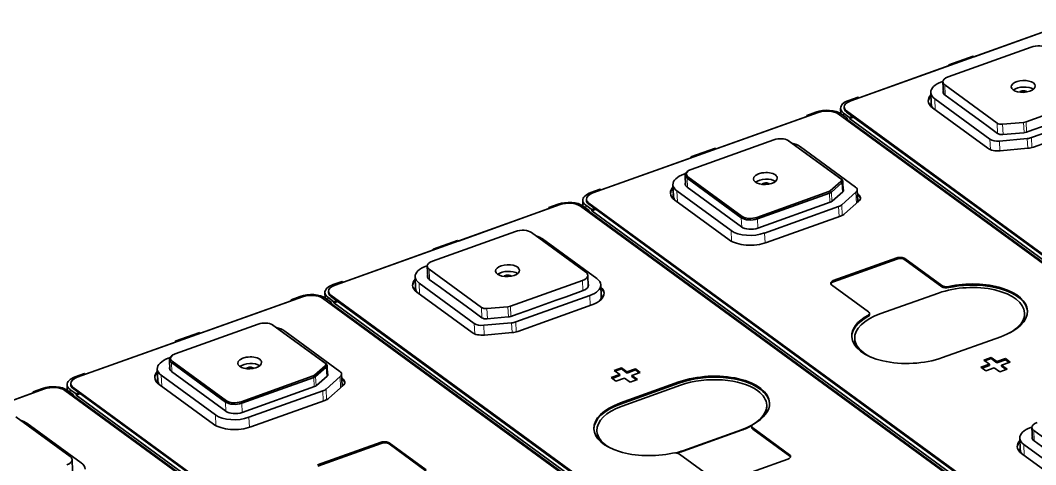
# Model space of a CAD drawing. Extents: x -1334 to -16, y -214 to 699.
# Drawn here: x -453.4 to -279.4, y 266.1 to 342.3 of the extents above; entities that cross this region are included whole.
import ezdxf

# ---------------------------------------------------------------- set-up
doc = ezdxf.new("R2010")
doc.units = 0

msp = doc.modelspace()

# ---------------------------------------------------------------- linework, layer by layer
at = {"color": 7, "lineweight": 35}
for p, q in [((-272.474, 342.26), (-311.036, 328.473)), ((-316.657, 326.463), (-355.219, 312.675)), ((-235.722, 269.566), (-313.199, 326.211)), ((-311.76, 326.725), (-234.283, 270.08)), ((-311.248, 325.422), (-235.783, 270.248)), ((-310.746, 325.795), (-235.281, 270.621)), ((-236.379, 270.228), (-311.667, 325.272)), ((-360.841, 310.665), (-399.403, 296.877)), ((-279.905, 253.768), (-357.382, 310.413)), ((-355.944, 310.928), (-278.466, 254.282)), ((-354.929, 309.997), (-279.464, 254.823)), ((-280.562, 254.43), (-355.85, 309.475)), ((-355.432, 309.624), (-279.966, 254.45)), ((-405.024, 294.867), (-443.586, 281.08)), ((-324.088, 237.97), (-401.566, 294.616)), ((-400.127, 295.13), (-322.649, 238.485)), ((-399.113, 294.2), (-323.647, 239.025)), ((-324.746, 238.633), (-400.033, 293.677)), ((-399.615, 293.827), (-324.15, 238.652)), ((-449.207, 279.07), (-487.769, 265.282)), ((-368.271, 222.173), (-445.749, 278.818)), ((-444.31, 279.332), (-366.833, 222.687)), ((-443.296, 278.402), (-367.831, 223.228)), ((-368.929, 222.835), (-444.216, 277.879)), ((-443.798, 278.029), (-368.333, 222.855))]:
    msp.add_line(p, q, dxfattribs=at)
at = {"color": 7, "lineweight": 35, "ltscale": 0.412162}
for p, q in [((-274.4, 341.573), (-289.924, 336.023)), ((-318.583, 325.776), (-334.107, 320.225)), ((-406.949, 294.18), (-422.473, 288.63))]:
    msp.add_line(p, q, dxfattribs=at)
at = {"color": 7, "lineweight": 35, "ltscale": 0.377548}
for p, q in [((-280.13, 337.669), (-294.351, 332.585)), ((-324.204, 321.791), (-338.425, 316.707)), ((-368.497, 306.074), (-382.717, 300.989))]:
    msp.add_line(p, q, dxfattribs=at)
at = {"color": 7, "lineweight": 35, "ltscale": 0.111043}
for p, q in [((-290.062, 336.124), (-294.244, 334.628)), ((-334.245, 320.326), (-338.427, 318.831)), ((-378.428, 304.528), (-382.611, 303.033)), ((-422.612, 288.731), (-426.794, 287.235))]:
    msp.add_line(p, q, dxfattribs=at)
at = {"color": 7, "lineweight": 35, "ltscale": 0.004318}
for p, q in [((-289.922, 336.022), (-290.062, 336.124)), ((-294.244, 334.628), (-294.105, 334.526)), ((-334.106, 320.224), (-334.245, 320.326)), ((-338.427, 318.831), (-338.288, 318.729)), ((-378.289, 304.426), (-378.428, 304.528)), ((-382.611, 303.033), (-382.471, 302.931))]:
    msp.add_line(p, q, dxfattribs=at)
at = {"color": 7, "lineweight": 35, "ltscale": 0.409909}
for p, q in [((-294.191, 334.497), (-309.63, 328.977)), ((-338.374, 318.699), (-353.813, 313.179)), ((-382.557, 302.902), (-397.997, 297.381)), ((-426.741, 287.104), (-442.18, 281.584))]:
    msp.add_line(p, q, dxfattribs=at)
at = {"color": 7, "lineweight": 35, "ltscale": 0.003705}
msp.add_line((-294.238, 334.48), (-294.244, 334.628), dxfattribs=at)
at = {"color": 7, "lineweight": 35, "ltscale": 0.005343}
for p, q in [((-295.453, 331.711), (-295.252, 331.783)), ((-383.82, 300.116), (-383.619, 300.188)), ((-280.202, 272.46), (-280.001, 272.532))]:
    msp.add_line(p, q, dxfattribs=at)
at = {"color": 7, "lineweight": 35, "ltscale": 0.048961}
for p, q in [((-295.255, 331.701), (-295.173, 329.744)), ((-383.622, 300.105), (-383.539, 298.149)), ((-280.005, 272.45), (-279.922, 270.493))]:
    msp.add_line(p, q, dxfattribs=at)
at = {"color": 7, "lineweight": 35, "ltscale": 0.277396}
for p, q in [((-294.93, 331.187), (-285.973, 324.638)), ((-400.949, 283.353), (-409.906, 289.901))]:
    msp.add_line(p, q, dxfattribs=at)
at = {"color": 7, "lineweight": 13, "ltscale": 0.044536}
for p, q in [((-294.93, 331.187), (-294.855, 329.407)), ((-383.297, 299.591), (-383.222, 297.812)), ((-279.679, 271.936), (-279.604, 270.156))]:
    msp.add_line(p, q, dxfattribs=at)
at = {"color": 7, "lineweight": 35, "ltscale": 0.041974}
for p, q in [((-309.808, 329.107), (-311.389, 328.541)), ((-361.193, 310.734), (-362.774, 310.169)), ((-405.376, 294.936), (-406.957, 294.371)), ((-442.358, 281.714), (-443.939, 281.148))]:
    msp.add_line(p, q, dxfattribs=at)
at = {"color": 7, "lineweight": 35, "ltscale": 0.005546}
for p, q in [((-309.629, 328.976), (-309.808, 329.107)), ((-318.591, 325.966), (-318.412, 325.835))]:
    msp.add_line(p, q, dxfattribs=at)
at = {"color": 7, "lineweight": 35, "ltscale": 0.049866}
for p, q in [((-297.33, 329.877), (-297.247, 327.884)), ((-341.514, 314.08), (-341.43, 312.087)), ((-309.858, 311.236), (-309.942, 313.228)), ((-385.697, 298.282), (-385.613, 296.289)), ((-353.889, 296.92), (-353.805, 294.927)), ((-398.224, 279.64), (-398.308, 281.633))]:
    msp.add_line(p, q, dxfattribs=at)
at = {"color": 7, "lineweight": 35, "ltscale": 0.059265}
for p, q in [((-294.899, 329.439), (-292.985, 328.04)), ((-383.265, 297.844), (-381.352, 296.444)), ((-279.648, 270.188), (-277.734, 268.789))]:
    msp.add_line(p, q, dxfattribs=at)
at = {"color": 7, "lineweight": 35, "ltscale": 0.327887}
msp.add_line((-280.998, 324.858), (-268.648, 329.274), dxfattribs=at)
at = {"color": 7, "lineweight": 35, "ltscale": 0.02287}
for p, q in [((-312.757, 326.253), (-312.796, 327.167)), ((-401.124, 294.658), (-401.162, 295.572)), ((-445.307, 278.86), (-445.345, 279.774))]:
    msp.add_line(p, q, dxfattribs=at)
at = {"color": 7, "lineweight": 35, "ltscale": 0.004878}
for p, q in [((-312.167, 327.368), (-312.159, 327.173)), ((-356.35, 311.57), (-356.342, 311.375)), ((-400.534, 295.772), (-400.525, 295.578)), ((-307.821, 291.854), (-307.829, 292.049)), ((-286.976, 284.455), (-286.968, 284.26)), ((-286.02, 283.755), (-286.011, 283.56)), ((-284.556, 284.279), (-284.548, 284.084)), ((-350.351, 282.688), (-350.343, 282.493)), ((-349.395, 281.989), (-349.386, 281.794)), ((-347.931, 282.512), (-347.922, 282.317)), ((-287.274, 283.307), (-287.266, 283.112)), ((-285.199, 283.156), (-285.191, 282.961)), ((-350.649, 281.54), (-350.641, 281.345)), ((-348.574, 281.389), (-348.566, 281.194)), ((-444.717, 279.975), (-444.709, 279.78))]:
    msp.add_line(p, q, dxfattribs=at)
at = {"color": 7, "lineweight": 35, "ltscale": 0.292894}
for p, q in [((-297.014, 327.236), (-287.556, 320.321)), ((-287.198, 321.896), (-296.656, 328.811)), ((-319.676, 320.58), (-310.218, 313.665)), ((-385.38, 295.641), (-375.923, 288.726)), ((-408.042, 288.985), (-398.585, 282.07))]:
    msp.add_line(p, q, dxfattribs=at)
at = {"color": 7, "lineweight": 13, "ltscale": 0.04742}
for p, q in [((-296.576, 326.916), (-296.656, 328.811)), ((-340.839, 313.013), (-340.759, 311.118)), ((-384.942, 295.32), (-385.022, 297.216)), ((-429.205, 281.418), (-429.126, 279.523))]:
    msp.add_line(p, q, dxfattribs=at)
at = {"color": 7, "lineweight": 35, "ltscale": 0.033866}
for p, q in [((-291.892, 327.24), (-292.985, 328.04)), ((-287.518, 324.042), (-288.611, 324.842)), ((-375.884, 292.447), (-376.978, 293.246))]:
    msp.add_line(p, q, dxfattribs=at)
at = {"color": 7, "lineweight": 35, "ltscale": 0.101599}
msp.add_line((-291.892, 327.24), (-288.611, 324.842), dxfattribs=at)
at = {"color": 7, "lineweight": 35, "ltscale": 0.041975}
for p, q in [((-317.01, 326.532), (-318.591, 325.966)), ((-353.991, 313.309), (-355.572, 312.744)), ((-398.174, 297.511), (-399.755, 296.946)), ((-449.56, 279.139), (-451.141, 278.573))]:
    msp.add_line(p, q, dxfattribs=at)
at = {"color": 7, "lineweight": 35, "ltscale": 0.00477}
for p, q in [((-318.583, 325.776), (-318.591, 325.966)), ((-311.667, 325.272), (-311.675, 325.463)), ((-311.248, 325.422), (-311.256, 325.612)), ((-362.766, 309.978), (-362.774, 310.169)), ((-355.432, 309.624), (-355.44, 309.815)), ((-355.85, 309.475), (-355.858, 309.665)), ((-406.949, 294.18), (-406.957, 294.371)), ((-400.033, 293.677), (-400.041, 293.868)), ((-399.615, 293.827), (-399.623, 294.017)), ((-451.133, 278.383), (-451.141, 278.573)), ((-444.216, 277.879), (-444.224, 278.07)), ((-443.798, 278.029), (-443.806, 278.219))]:
    msp.add_line(p, q, dxfattribs=at)
at = {"color": 7, "lineweight": 35, "ltscale": 0.000690163}
for p, q in [((-312.758, 326.281), (-312.784, 326.272)), ((-356.942, 310.483), (-356.968, 310.474)), ((-401.125, 294.685), (-401.151, 294.676))]:
    msp.add_line(p, q, dxfattribs=at)
at = {"color": 7, "lineweight": 35, "ltscale": 0.032004}
for p, q in [((-311.675, 325.463), (-312.708, 326.219)), ((-356.473, 310.57), (-355.44, 309.815)), ((-400.041, 293.868), (-401.075, 294.623))]:
    msp.add_line(p, q, dxfattribs=at)
at = {"color": 7, "lineweight": 35, "ltscale": 0.032003}
for p, q in [((-312.29, 326.368), (-311.256, 325.612)), ((-355.858, 309.665), (-356.891, 310.421)), ((-400.656, 294.773), (-399.623, 294.017)), ((-444.224, 278.07), (-445.258, 278.825)), ((-444.84, 278.975), (-443.806, 278.219))]:
    msp.add_line(p, q, dxfattribs=at)
at = {"color": 7, "lineweight": 13, "ltscale": 0.011755}
for p, q in [((-312.27, 325.898), (-312.29, 326.368)), ((-356.453, 310.101), (-356.473, 310.57)), ((-400.637, 294.303), (-400.656, 294.773)), ((-444.82, 278.505), (-444.84, 278.975))]:
    msp.add_line(p, q, dxfattribs=at)
at = {"color": 7, "lineweight": 35, "ltscale": 0.008939}
for p, q in [((-312.011, 325.343), (-311.675, 325.463)), ((-356.195, 309.545), (-355.858, 309.665)), ((-400.378, 293.747), (-400.041, 293.868)), ((-444.561, 277.95), (-444.224, 278.07))]:
    msp.add_line(p, q, dxfattribs=at)
at = {"color": 7, "lineweight": 13, "ltscale": 0.004879}
for p, q in [((-311.76, 326.725), (-311.752, 326.53)), ((-400.127, 295.13), (-400.119, 294.935)), ((-308.098, 291.491), (-308.106, 291.686)), ((-340.492, 280.261), (-340.484, 280.066)), ((-391.529, 269.93), (-391.521, 269.735))]:
    msp.add_line(p, q, dxfattribs=at)
at = {"color": 7, "lineweight": 35, "ltscale": 0.031157}
for p, q in [((-311.752, 326.53), (-310.746, 325.795)), ((-355.935, 310.733), (-354.929, 309.997)), ((-444.302, 279.137), (-443.296, 278.402))]:
    msp.add_line(p, q, dxfattribs=at)
at = {"color": 7, "lineweight": 35, "ltscale": 0.013547}
for p, q in [((-311.256, 325.612), (-310.746, 325.795)), ((-355.44, 309.815), (-354.929, 309.997)), ((-399.623, 294.017), (-399.113, 294.2))]:
    msp.add_line(p, q, dxfattribs=at)
at = {"color": 7, "lineweight": 35, "ltscale": 0.018053}
for p, q in [((-311.248, 325.422), (-310.568, 325.665)), ((-355.432, 309.624), (-354.752, 309.867)), ((-399.615, 293.827), (-398.935, 294.07)), ((-443.798, 278.029), (-443.118, 278.272))]:
    msp.add_line(p, q, dxfattribs=at)
at = {"color": 7, "lineweight": 35, "ltscale": 0.336338}
for p, q in [((-267.4, 326.682), (-280.068, 322.152)), ((-279.734, 320.527), (-267.066, 325.057)), ((-313.135, 310.329), (-325.803, 305.8)), ((-325.47, 304.174), (-312.802, 308.704)), ((-355.766, 295.086), (-368.434, 290.557)), ((-368.101, 288.932), (-355.433, 293.461)), ((-401.502, 278.734), (-414.17, 274.204))]:
    msp.add_line(p, q, dxfattribs=at)
at = {"color": 7, "lineweight": 35, "ltscale": 0.004434}
for p, q in [((-311.667, 325.272), (-311.834, 325.213)), ((-355.85, 309.475), (-356.017, 309.415)), ((-400.033, 293.677), (-400.2, 293.617)), ((-444.216, 277.879), (-444.383, 277.82))]:
    msp.add_line(p, q, dxfattribs=at)
at = {"color": 7, "lineweight": 35, "ltscale": 0.049647}
for p, q in [((-287.518, 324.042), (-285.914, 322.87)), ((-375.884, 292.447), (-374.281, 291.275))]:
    msp.add_line(p, q, dxfattribs=at)
at = {"color": 7, "lineweight": 13, "ltscale": 0.044526}
for p, q in [((-285.898, 322.859), (-285.973, 324.638)), ((-374.264, 291.263), (-374.339, 293.043))]:
    msp.add_line(p, q, dxfattribs=at)
at = {"color": 7, "lineweight": 35, "ltscale": 0.090148}
for p, q in [((-285.021, 324.446), (-281.43, 324.767)), ((-284.963, 322.678), (-281.371, 322.999)), ((-373.388, 292.85), (-369.796, 293.172))]:
    msp.add_line(p, q, dxfattribs=at)
at = {"color": 7, "lineweight": 13, "ltscale": 0.0442}
for p, q in [((-284.947, 322.679), (-285.021, 324.446)), ((-373.314, 291.084), (-373.388, 292.85))]:
    msp.add_line(p, q, dxfattribs=at)
at = {"color": 7, "lineweight": 13, "ltscale": 0.044199}
for p, q in [((-281.43, 324.767), (-281.355, 323.001)), ((-369.796, 293.172), (-369.722, 291.405))]:
    msp.add_line(p, q, dxfattribs=at)
at = {"color": 7, "lineweight": 13, "ltscale": 0.044095}
for p, q in [((-280.998, 324.858), (-280.924, 323.096)), ((-357.015, 297.679), (-356.94, 295.917)), ((-369.365, 293.263), (-369.29, 291.501))]:
    msp.add_line(p, q, dxfattribs=at)
at = {"color": 7, "lineweight": 35, "ltscale": 0.044417}
for p, q in [((-278.167, 324.082), (-279.84, 323.484)), ((-359.842, 294.879), (-361.515, 294.281)), ((-366.534, 292.486), (-368.207, 291.888))]:
    msp.add_line(p, q, dxfattribs=at)
at = {"color": 7, "lineweight": 13, "ltscale": 0.04514}
msp.add_line((-287.122, 320.092), (-287.198, 321.896), dxfattribs=at)
at = {"color": 7, "lineweight": 35, "ltscale": 0.119942}
for p, q in [((-280.802, 321.997), (-285.581, 321.569)), ((-285.463, 319.898), (-280.684, 320.326)), ((-373.83, 288.303), (-369.051, 288.73))]:
    msp.add_line(p, q, dxfattribs=at)
at = {"color": 7, "lineweight": 35, "ltscale": 0.029181}
for p, q in [((-280.94, 323.091), (-279.84, 323.484)), ((-369.306, 291.495), (-368.207, 291.888))]:
    msp.add_line(p, q, dxfattribs=at)
at = {"color": 7, "lineweight": 13, "ltscale": 0.041916}
for p, q in [((-280.731, 320.321), (-280.802, 321.997)), ((-369.098, 288.726), (-369.168, 290.401))]:
    msp.add_line(p, q, dxfattribs=at)
at = {"color": 7, "lineweight": 13, "ltscale": 0.042701}
for p, q in [((-279.996, 320.446), (-280.068, 322.152)), ((-368.362, 288.85), (-368.434, 290.557))]:
    msp.add_line(p, q, dxfattribs=at)
at = {"color": 7, "lineweight": 35, "ltscale": 0.00502}
for p, q in [((-321.769, 321.648), (-321.601, 321.539)), ((-410.136, 290.053), (-409.967, 289.943)), ((-427.301, 284.844), (-427.46, 284.721))]:
    msp.add_line(p, q, dxfattribs=at)
at = {"color": 7, "lineweight": 35, "ltscale": 0.277397}
for p, q in [((-312.757, 315.061), (-321.714, 321.61)), ((-401.124, 283.466), (-410.081, 290.015))]:
    msp.add_line(p, q, dxfattribs=at)
at = {"color": 7, "lineweight": 13, "ltscale": 0.005207}
for p, q in [((-321.714, 321.61), (-321.54, 321.497)), ((-410.081, 290.015), (-409.906, 289.901))]:
    msp.add_line(p, q, dxfattribs=at)
at = {"color": 7, "lineweight": 35, "ltscale": 0.277395}
for p, q in [((-312.583, 314.948), (-321.54, 321.497)), ((-383.297, 299.591), (-374.339, 293.043))]:
    msp.add_line(p, q, dxfattribs=at)
at = {"color": 7, "lineweight": 13, "ltscale": 0.04191}
for p, q in [((-285.51, 319.895), (-285.581, 321.569)), ((-373.876, 288.299), (-373.947, 289.974))]:
    msp.add_line(p, q, dxfattribs=at)
at = {"color": 7, "lineweight": 35, "ltscale": 0.003742}
for p, q in [((-338.427, 318.831), (-338.421, 318.681)), ((-426.794, 287.235), (-426.788, 287.086))]:
    msp.add_line(p, q, dxfattribs=at)
at = {"color": 7, "lineweight": 35, "ltscale": 0.007247}
for p, q in [((-339.637, 315.913), (-339.364, 316.011)), ((-428.003, 284.318), (-427.73, 284.416))]:
    msp.add_line(p, q, dxfattribs=at)
at = {"color": 7, "lineweight": 35, "ltscale": 0.044624}
for p, q in [((-339.431, 315.73), (-339.356, 313.946)), ((-427.798, 284.134), (-427.723, 282.351))]:
    msp.add_line(p, q, dxfattribs=at)
at = {"color": 7, "lineweight": 13, "ltscale": 0.007069}
msp.add_line((-338.946, 315.449), (-339.106, 315.216), dxfattribs=at)
at = {"color": 7, "lineweight": 35, "ltscale": 0.287861}
for p, q in [((-339.106, 315.216), (-329.811, 308.42)), ((-331.544, 306.217), (-340.839, 313.013)), ((-356.435, 299.076), (-365.73, 305.872)), ((-363.859, 304.782), (-354.564, 297.987)), ((-427.473, 283.621), (-418.177, 276.825)), ((-427.313, 283.854), (-418.017, 277.058)), ((-427.449, 282.046), (-418.154, 275.25)), ((-419.91, 274.622), (-429.205, 281.418)), ((-429.564, 279.843), (-420.268, 273.047)), ((-452.225, 273.187), (-442.93, 266.391)), ((-279.679, 271.936), (-270.384, 265.14)), ((-281.763, 267.985), (-272.468, 261.189)), ((-272.11, 262.764), (-281.405, 269.56))]:
    msp.add_line(p, q, dxfattribs=at)
at = {"color": 7, "lineweight": 13, "ltscale": 0.040201}
for p, q in [((-339.106, 315.216), (-339.038, 313.609)), ((-427.473, 283.621), (-427.405, 282.014))]:
    msp.add_line(p, q, dxfattribs=at)
at = {"color": 7, "lineweight": 35, "ltscale": 0.005021}
msp.add_line((-338.934, 316.44), (-339.093, 316.316), dxfattribs=at)
at = {"color": 7, "lineweight": 35, "ltscale": 0.287862}
for p, q in [((-338.946, 315.449), (-329.651, 308.653)), ((-339.082, 313.641), (-329.787, 306.845)), ((-341.197, 311.438), (-331.902, 304.643)), ((-444.802, 267.481), (-454.097, 274.277))]:
    msp.add_line(p, q, dxfattribs=at)
at = {"color": 7, "lineweight": 13, "ltscale": 0.005205}
msp.add_line((-312.757, 315.061), (-312.583, 314.948), dxfattribs=at)
at = {"color": 7, "lineweight": 35, "ltscale": 0.005547}
for p, q in [((-353.812, 313.178), (-353.991, 313.309)), ((-362.774, 310.169), (-362.595, 310.038)), ((-397.995, 297.38), (-398.174, 297.511)), ((-406.957, 294.371), (-406.778, 294.24)), ((-442.178, 281.583), (-442.358, 281.714)), ((-451.141, 278.573), (-450.962, 278.442))]:
    msp.add_line(p, q, dxfattribs=at)
at = {"color": 7, "lineweight": 35, "ltscale": 0.060867}
for p, q in [((-314.558, 313.028), (-312.736, 314.643)), ((-314.378, 312.81), (-312.556, 314.425)), ((-314.243, 311.246), (-312.421, 312.86)), ((-402.925, 281.433), (-401.102, 283.048)), ((-402.745, 281.215), (-400.922, 282.83)), ((-402.61, 279.65), (-400.788, 281.265))]:
    msp.add_line(p, q, dxfattribs=at)
at = {"color": 7, "lineweight": 13, "ltscale": 0.007068}
for p, q in [((-312.736, 314.643), (-312.556, 314.425)), ((-314.558, 313.028), (-314.378, 312.81)), ((-329.651, 308.653), (-329.811, 308.42)), ((-427.313, 283.854), (-427.473, 283.621)), ((-401.102, 283.048), (-400.922, 282.83)), ((-402.925, 281.433), (-402.745, 281.215)), ((-418.017, 277.058), (-418.177, 276.825))]:
    msp.add_line(p, q, dxfattribs=at)
at = {"color": 7, "lineweight": 13, "ltscale": 0.040625}
msp.add_line((-312.556, 314.425), (-312.488, 312.801), dxfattribs=at)
at = {"color": 7, "lineweight": 35, "ltscale": 0.043764}
for p, q in [((-312.42, 314.691), (-312.346, 312.942)), ((-400.786, 283.095), (-400.713, 281.346))]:
    msp.add_line(p, q, dxfattribs=at)
at = {"color": 7, "lineweight": 35, "ltscale": 0.327888}
for p, q in [((-327.161, 308.472), (-314.811, 312.888)), ((-327.044, 308.219), (-314.695, 312.634)), ((-369.365, 293.263), (-357.015, 297.679)), ((-415.528, 276.877), (-403.178, 281.292)), ((-415.411, 276.623), (-403.061, 281.039))]:
    msp.add_line(p, q, dxfattribs=at)
at = {"color": 7, "lineweight": 13, "ltscale": 0.006971}
for p, q in [((-314.811, 312.888), (-314.695, 312.634)), ((-327.161, 308.472), (-327.044, 308.219))]:
    msp.add_line(p, q, dxfattribs=at)
at = {"color": 7, "lineweight": 13, "ltscale": 0.039758}
msp.add_line((-314.628, 311.045), (-314.695, 312.634), dxfattribs=at)
at = {"color": 7, "lineweight": 13, "ltscale": 0.040452}
for p, q in [((-314.378, 312.81), (-314.31, 311.194)), ((-402.745, 281.215), (-402.677, 279.598))]:
    msp.add_line(p, q, dxfattribs=at)
at = {"color": 7, "lineweight": 35, "ltscale": 0.080983}
for p, q in [((-310.173, 312.777), (-312.597, 310.628)), ((-312.106, 309.091), (-309.681, 311.239)), ((-398.539, 281.181), (-400.964, 279.033))]:
    msp.add_line(p, q, dxfattribs=at)
at = {"color": 7, "lineweight": 13, "ltscale": 0.047589}
for p, q in [((-310.093, 310.875), (-310.173, 312.777)), ((-398.459, 279.279), (-398.539, 281.181))]:
    msp.add_line(p, q, dxfattribs=at)
at = {"color": 7, "lineweight": 35, "ltscale": 0.005319}
for p, q in [((-309.74, 312.39), (-309.912, 312.515)), ((-309.732, 312.195), (-309.903, 312.32)), ((-398.106, 280.794), (-398.278, 280.92)), ((-398.098, 280.599), (-398.27, 280.725))]:
    msp.add_line(p, q, dxfattribs=at)
at = {"color": 7, "lineweight": 13, "ltscale": 0.004878}
for p, q in [((-309.732, 312.195), (-309.74, 312.39)), ((-355.944, 310.928), (-355.935, 310.733)), ((-303.163, 301.525), (-303.154, 301.33)), ((-301.779, 301.424), (-301.771, 301.229)), ((-314.037, 297.637), (-314.029, 297.442)), ((-295.444, 296.793), (-295.436, 296.598)), ((-294.264, 296.635), (-294.256, 296.44)), ((-398.098, 280.599), (-398.106, 280.794)), ((-444.31, 279.332), (-444.302, 279.137)), ((-350.522, 276.477), (-350.53, 276.672)), ((-327.849, 272.194), (-327.857, 272.389)), ((-390.146, 269.829), (-390.138, 269.634)), ((-321.522, 267.758), (-321.514, 267.563))]:
    msp.add_line(p, q, dxfattribs=at)
at = {"color": 7, "lineweight": 35, "ltscale": 0.412161}
for p, q in [((-362.766, 309.978), (-378.29, 304.427)), ((-451.133, 278.383), (-466.657, 272.832))]:
    msp.add_line(p, q, dxfattribs=at)
at = {"color": 7, "lineweight": 35, "ltscale": 0.022869}
msp.add_line((-356.94, 310.456), (-356.979, 311.37), dxfattribs=at)
at = {"color": 7, "lineweight": 35, "ltscale": 0.328998}
for p, q in [((-326.951, 306.639), (-314.56, 311.07)), ((-415.318, 275.044), (-402.926, 279.474))]:
    msp.add_line(p, q, dxfattribs=at)
at = {"color": 7, "lineweight": 13, "ltscale": 0.043001}
for p, q in [((-313.063, 308.611), (-313.135, 310.329)), ((-355.766, 295.086), (-355.694, 293.368)), ((-401.429, 277.015), (-401.502, 278.734))]:
    msp.add_line(p, q, dxfattribs=at)
at = {"color": 7, "lineweight": 13, "ltscale": 0.045214}
for p, q in [((-312.521, 308.821), (-312.597, 310.628)), ((-400.888, 277.226), (-400.964, 279.033))]:
    msp.add_line(p, q, dxfattribs=at)
at = {"color": 7, "lineweight": 13, "ltscale": 0.040166}
for p, q in [((-329.811, 308.42), (-329.743, 306.815)), ((-418.177, 276.825), (-418.11, 275.219))]:
    msp.add_line(p, q, dxfattribs=at)
at = {"color": 7, "lineweight": 13, "ltscale": 0.039754}
for p, q in [((-327.044, 308.219), (-326.978, 306.63)), ((-415.411, 276.623), (-415.344, 275.035))]:
    msp.add_line(p, q, dxfattribs=at)
at = {"color": 7, "lineweight": 13, "ltscale": 0.046127}
for p, q in [((-331.466, 304.374), (-331.544, 306.217)), ((-419.833, 272.779), (-419.91, 274.622))]:
    msp.add_line(p, q, dxfattribs=at)
at = {"color": 7, "lineweight": 13, "ltscale": 0.042854}
msp.add_line((-325.803, 305.8), (-325.731, 304.087), dxfattribs=at)
at = {"color": 7, "lineweight": 35, "ltscale": 0.003706}
msp.add_line((-382.604, 302.885), (-382.611, 303.033), dxfattribs=at)
at = {"color": 7, "lineweight": 35, "ltscale": 0.288714}
for p, q in [((-303.163, 301.525), (-314.037, 297.637)), ((-332.686, 263.171), (-321.812, 267.059))]:
    msp.add_line(p, q, dxfattribs=at)
at = {"color": 7, "lineweight": 35, "ltscale": 0.288713}
for p, q in [((-303.154, 301.33), (-314.029, 297.442)), ((-391.529, 269.93), (-402.403, 266.042)), ((-391.521, 269.735), (-402.395, 265.847))]:
    msp.add_line(p, q, dxfattribs=at)
at = {"color": 7, "lineweight": 35, "ltscale": 0.196195}
for p, q in [((-295.444, 296.793), (-301.779, 301.424)), ((-295.436, 296.598), (-301.771, 301.229)), ((-314.327, 296.938), (-307.992, 292.306)), ((-321.522, 267.758), (-327.857, 272.389)), ((-321.514, 267.563), (-327.849, 272.194)), ((-383.802, 265.002), (-390.138, 269.634)), ((-340.404, 267.903), (-334.069, 263.271))]:
    msp.add_line(p, q, dxfattribs=at)
at = {"color": 7, "lineweight": 35, "ltscale": 0.048968}
for p, q in [((-356.11, 298.562), (-356.028, 296.606)), ((-444.477, 266.967), (-444.394, 265.01))]:
    msp.add_line(p, q, dxfattribs=at)
at = {"color": 7, "lineweight": 35, "ltscale": 0.292895}
msp.add_line((-375.564, 290.301), (-385.022, 297.216), dxfattribs=at)
at = {"color": 7, "lineweight": 35, "ltscale": 0.033865}
msp.add_line((-380.258, 295.645), (-381.352, 296.444), dxfattribs=at)
at = {"color": 7, "lineweight": 35, "ltscale": 0.07773}
msp.add_line((-359.842, 294.879), (-356.914, 295.926), dxfattribs=at)
at = {"color": 7, "lineweight": 35, "ltscale": 0.031156}
msp.add_line((-400.119, 294.935), (-399.113, 294.2), dxfattribs=at)
at = {"color": 7, "lineweight": 35, "ltscale": 0.101598}
msp.add_line((-380.258, 295.645), (-376.978, 293.246), dxfattribs=at)
at = {"color": 7, "lineweight": 35, "ltscale": 0.133252}
msp.add_line((-366.534, 292.486), (-361.515, 294.281), dxfattribs=at)
at = {"color": 7, "lineweight": 35, "ltscale": 0.266505}
for p, q in [((-296.021, 295.508), (-306.059, 291.919)), ((-340.492, 280.261), (-350.53, 276.672)), ((-339.795, 268.399), (-329.757, 271.988))]:
    msp.add_line(p, q, dxfattribs=at)
at = {"color": 7, "lineweight": 35, "ltscale": 0.090149}
msp.add_line((-373.329, 291.083), (-369.738, 291.404), dxfattribs=at)
at = {"color": 7, "lineweight": 35, "ltscale": 0.002168}
for p, q in [((-281.254, 292.006), (-281.257, 292.093)), ((-310.375, 287.612), (-310.378, 287.699)), ((-325.437, 276.208), (-325.441, 276.295)), ((-354.558, 271.815), (-354.562, 271.901))]:
    msp.add_line(p, q, dxfattribs=at)
at = {"color": 7, "lineweight": 35, "ltscale": 0.377549}
msp.add_line((-412.571, 290.196), (-426.791, 285.112), dxfattribs=at)
at = {"color": 7, "lineweight": 13, "ltscale": 0.045141}
msp.add_line((-375.489, 288.497), (-375.564, 290.301), dxfattribs=at)
at = {"color": 7, "lineweight": 35, "ltscale": 0.119943}
msp.add_line((-369.168, 290.401), (-373.947, 289.974), dxfattribs=at)
at = {"color": 7, "lineweight": 35, "ltscale": 0.004319}
for p, q in [((-426.794, 287.235), (-426.654, 287.133)), ((-422.472, 288.629), (-422.612, 288.731))]:
    msp.add_line(p, q, dxfattribs=at)
at = {"color": 7, "lineweight": 35, "ltscale": 0.266504}
for p, q in [((-295.357, 284.435), (-285.319, 288.024)), ((-340.484, 280.066), (-350.522, 276.477)), ((-340.204, 279.71), (-350.242, 276.121)), ((-339.798, 268.486), (-329.761, 272.075))]:
    msp.add_line(p, q, dxfattribs=at)
at = {"color": 7, "lineweight": 35, "ltscale": 0.033313}
for p, q in [((-286.976, 284.455), (-288.231, 284.006)), ((-350.351, 282.688), (-351.606, 282.24)), ((-285.497, 282.007), (-284.243, 282.456)), ((-348.872, 280.241), (-347.617, 280.69))]:
    msp.add_line(p, q, dxfattribs=at)
at = {"color": 7, "lineweight": 35, "ltscale": 0.029633}
for p, q in [((-288.231, 284.006), (-287.274, 283.307)), ((-286.02, 283.755), (-286.976, 284.455)), ((-286.011, 283.56), (-286.968, 284.26)), ((-284.243, 282.456), (-285.199, 283.156)), ((-347.617, 280.69), (-348.574, 281.389))]:
    msp.add_line(p, q, dxfattribs=at)
at = {"color": 7, "lineweight": 35, "ltscale": 0.028704}
msp.add_line((-286.968, 284.26), (-288.049, 283.873), dxfattribs=at)
at = {"color": 7, "lineweight": 35, "ltscale": 0.038866}
for p, q in [((-284.556, 284.279), (-286.02, 283.755)), ((-284.548, 284.084), (-286.011, 283.56)), ((-348.574, 281.389), (-347.11, 281.913)), ((-350.649, 281.54), (-352.113, 281.017))]:
    msp.add_line(p, q, dxfattribs=at)
at = {"color": 7, "lineweight": 35, "ltscale": 0.038865}
for p, q in [((-285.199, 283.156), (-283.736, 283.679)), ((-347.931, 282.512), (-349.395, 281.989)), ((-347.922, 282.317), (-349.386, 281.794)), ((-287.274, 283.307), (-288.738, 282.783)), ((-287.918, 282.183), (-286.454, 282.707)), ((-351.293, 280.417), (-349.829, 280.941))]:
    msp.add_line(p, q, dxfattribs=at)
at = {"color": 7, "lineweight": 35, "ltscale": 0.0254}
for p, q in [((-283.736, 283.679), (-284.556, 284.279)), ((-347.11, 281.913), (-347.931, 282.512)), ((-288.738, 282.783), (-287.918, 282.183))]:
    msp.add_line(p, q, dxfattribs=at)
at = {"color": 7, "lineweight": 35, "ltscale": 0.01977}
for p, q in [((-283.909, 283.617), (-284.548, 284.084)), ((-347.284, 281.851), (-347.922, 282.317))]:
    msp.add_line(p, q, dxfattribs=at)
at = {"color": 7, "lineweight": 35, "ltscale": 0.049865}
for p, q in [((-429.88, 282.484), (-429.796, 280.491)), ((-282.08, 270.626), (-281.996, 268.633))]:
    msp.add_line(p, q, dxfattribs=at)
at = {"color": 7, "lineweight": 13, "ltscale": 0.005206}
msp.add_line((-401.124, 283.466), (-400.949, 283.353), dxfattribs=at)
at = {"color": 7, "lineweight": 13, "ltscale": 0.040624}
msp.add_line((-400.922, 282.83), (-400.854, 281.206), dxfattribs=at)
at = {"color": 7, "lineweight": 35, "ltscale": 0.029632}
for p, q in [((-351.606, 282.24), (-350.649, 281.54)), ((-349.395, 281.989), (-350.351, 282.688)), ((-349.386, 281.794), (-350.343, 282.493)), ((-286.454, 282.707), (-285.497, 282.007)), ((-349.829, 280.941), (-348.872, 280.241))]:
    msp.add_line(p, q, dxfattribs=at)
at = {"color": 7, "lineweight": 35, "ltscale": 0.028705}
msp.add_line((-350.343, 282.493), (-351.424, 282.107), dxfattribs=at)
at = {"color": 7, "lineweight": 35, "ltscale": 0.034257}
for p, q in [((-287.266, 283.112), (-288.556, 282.65)), ((-350.641, 281.345), (-351.931, 280.884))]:
    msp.add_line(p, q, dxfattribs=at)
at = {"color": 7, "lineweight": 35, "ltscale": 0.024004}
for p, q in [((-284.416, 282.394), (-285.191, 282.961)), ((-347.791, 280.628), (-348.566, 281.194))]:
    msp.add_line(p, q, dxfattribs=at)
at = {"color": 7, "lineweight": 13, "ltscale": 0.00697}
for p, q in [((-403.178, 281.292), (-403.061, 281.039)), ((-415.528, 276.877), (-415.411, 276.623))]:
    msp.add_line(p, q, dxfattribs=at)
at = {"color": 7, "lineweight": 13, "ltscale": 0.039759}
msp.add_line((-402.994, 279.45), (-403.061, 281.039), dxfattribs=at)
at = {"color": 7, "lineweight": 35, "ltscale": 0.025399}
msp.add_line((-352.113, 281.017), (-351.293, 280.417), dxfattribs=at)
at = {"color": 7, "lineweight": 35, "ltscale": 0.00069042}
msp.add_line((-445.308, 278.888), (-445.334, 278.879), dxfattribs=at)
at = {"color": 7, "lineweight": 35, "ltscale": 0.013548}
msp.add_line((-443.806, 278.219), (-443.296, 278.402), dxfattribs=at)
at = {"color": 7, "lineweight": 35, "ltscale": 0.080984}
msp.add_line((-400.472, 277.496), (-398.048, 279.644), dxfattribs=at)
at = {"color": 7, "lineweight": 35, "ltscale": 0.336337}
msp.add_line((-413.836, 272.579), (-401.168, 277.109), dxfattribs=at)
at = {"color": 7, "lineweight": 13, "ltscale": 0.042853}
msp.add_line((-414.17, 274.204), (-414.098, 272.492), dxfattribs=at)
at = {"color": 7, "lineweight": 13, "ltscale": 0.002168}
msp.add_line((-329.757, 271.988), (-329.761, 272.075), dxfattribs=at)
at = {"color": 7, "lineweight": 35, "ltscale": 0.004879}
msp.add_line((-328.012, 272.451), (-328.02, 272.646), dxfattribs=at)
at = {"color": 7, "lineweight": 35, "ltscale": 0.196194}
msp.add_line((-383.811, 265.197), (-390.146, 269.829), dxfattribs=at)
at = {"color": 7, "lineweight": 13, "ltscale": 0.002169}
msp.add_line((-339.795, 268.399), (-339.798, 268.486), dxfattribs=at)
at = {"color": 7, "lineweight": 13, "ltscale": 0.047419}
msp.add_line((-281.325, 267.665), (-281.405, 269.56), dxfattribs=at)
at = {"color": 7, "lineweight": 35}
for centre, radius, start, end in [((-325.846, 313.666), 0.669, 107.31274, 134.71297), ((-414.212, 282.07), 0.669, 107.31274, 134.71297), ((-333.505, 282.647), 11.298, 289.37179, 299.253)]:
    msp.add_arc(centre, radius, start, end, dxfattribs=at)
for centre, major_axis, start_param, end_param in [((-279.037, 336.869), (-1.998, -0.084), 3.6995711, 5.2703675), ((-293.257, 331.785), (1.998, 0.084), 2.1287748, 3.1417078), ((-293.184, 330.052), (-4.146, -0.175), 5.2703675, 6.2833005), ((-293.257, 331.785), (1.998, 0.084), 3.1417078, 3.6995711), ((-281.499, 330.929), (2.048, 0.086), 0.0001151, 3.1417078), ((-281.499, 330.929), (2.048, 0.086), 3.1417078, 5.2703675), ((-281.452, 329.803), (2.048, 0.086), 0.58505, 2.52143), ((-281.499, 330.929), (2.048, 0.086), 5.2703675, 6.2833005), ((-293.124, 328.627), (4.646, 0.196), 2.6735926, 3.1417078), ((-293.116, 328.432), (4.646, 0.196), 2.6735926, 3.0994433), ((-293.184, 330.052), (-4.146, -0.175), 0.0001151, 0.5579785), ((-293.184, 330.052), (2.048, 0.086), 2.9204401, 3.1417078), ((-293.184, 330.052), (2.048, 0.086), 3.1417078, 3.6995711), ((-281.452, 329.803), (2.048, 0.086), 2.52143, 2.5565424), ((-281.452, 329.803), (0.749, 0.032), 0.4530394, 2.6885532), ((-309.688, 327.298), (3.107, 0.131), 2.1287748, 3.1417078), ((-309.688, 327.298), (3.107, 0.131), 3.1417078, 3.6995711), ((-309.669, 327.473), (2.498, 0.105), 2.1287748, 3.1417078), ((-309.669, 327.473), (2.498, 0.105), 3.1417078, 3.6995711), ((-309.661, 327.278), (-2.498, -0.105), 0.0001151, 0.5579785), ((-293.124, 328.627), (4.646, 0.196), 3.1417078, 3.6995711), ((-293.104, 328.146), (-4.196, -0.177), 6.1287238, 6.2833005), ((-293.104, 328.146), (-4.196, -0.177), 0.0001151, 0.3862103), ((-293.093, 327.886), (-4.196, -0.177), 6.1287238, 6.220938), ((-293.1, 328.059), (4.146, 0.175), 3.1417078, 3.4127195), ((-315.31, 325.288), (3.107, 0.131), 0.5579785, 2.1287748), ((-315.29, 325.463), (2.498, 0.105), 0.5579785, 2.1287748), ((-285.136, 324.937), (0.999, 0.042), 3.6995711, 4.8067198), ((-281.545, 325.258), (0.999, 0.042), 4.8067198, 5.2703675), ((-323.22, 321.072), (1.798, 0.076), 0.6116376, 2.1287748), ((-285.776, 322.405), (1.699, 0.072), 3.6995711, 4.8067198), ((-285.078, 323.169), (-0.999, -0.042), 0.5579785, 1.6651272), ((-281.486, 323.49), (-0.999, -0.042), 1.6651272, 2.1287748), ((-280.997, 322.832), (1.699, 0.072), 4.8067198, 5.2703675), ((-323.22, 321.072), (1.798, 0.076), 0.5579785, 0.6116376), ((-323.213, 320.898), (-1.998, -0.084), 3.6995711, 3.7532302), ((-323.147, 319.339), (-4.146, -0.175), 3.6995711, 4.1904765), ((-285.716, 320.979), (2.198, 0.093), 3.6995711, 4.8067198), ((-280.937, 321.407), (2.198, 0.093), 4.8067198, 5.2703675), ((-337.44, 315.987), (1.798, 0.076), 2.1287748, 2.5299661), ((-337.367, 314.254), (-4.146, -0.175), 5.2703675, 6.2833005), ((-337.433, 315.814), (-1.998, -0.084), 5.6715587, 6.2833005), ((-337.433, 315.814), (-1.998, -0.084), 0.0001151, 0.5579785), ((-337.44, 315.987), (1.798, 0.076), 2.5299661, 3.6995711), ((-325.683, 315.132), (2.048, 0.086), 0.5579785, 3.1417078), ((-325.683, 315.132), (2.048, 0.086), 3.1417078, 6.2833005), ((-325.635, 314.005), (2.048, 0.086), 0.58505, 2.5565424), ((-325.683, 315.132), (2.048, 0.086), 0.0001151, 0.5579785), ((-313.426, 314.822), (0.799, 0.034), 5.734015, 6.8411638), ((-313.419, 314.649), (-0.999, -0.042), 3.1415386, 3.6995711), ((-337.307, 312.829), (4.646, 0.196), 2.6735926, 3.1417078), ((-337.299, 312.634), (4.646, 0.196), 2.6735926, 3.0994433), ((-337.367, 314.254), (-4.146, -0.175), 0.0001151, 0.5579785), ((-337.367, 314.254), (-2.048, -0.086), 6.0620327, 6.2833005), ((-337.367, 314.254), (-2.048, -0.086), 0.0001151, 0.5579785), ((-325.635, 314.005), (-0.749, -0.032), 3.5945882, 5.2703675), ((-313.419, 314.649), (-0.999, -0.042), 2.5924224, 3.1415386), ((-313.284, 313.084), (-0.999, -0.042), 3.1415386, 3.5149614), ((-311.64, 313.157), (1.699, 0.072), 6.2831313, 6.8411638), ((-311.64, 313.157), (1.699, 0.072), 5.7340151, 6.2831313), ((-353.872, 311.501), (3.107, 0.131), 2.1287748, 3.1417078), ((-353.852, 311.675), (2.498, 0.105), 2.1287748, 3.1417078), ((-353.852, 311.675), (2.498, 0.105), 3.1417078, 3.6995711), ((-337.307, 312.829), (4.646, 0.196), 3.1417078, 3.6995711), ((-337.287, 312.348), (-4.196, -0.177), 6.1287238, 6.2833005), ((-337.287, 312.348), (-4.196, -0.177), 0.0001151, 0.3862103), ((-337.276, 312.088), (4.196, 0.177), 2.9871311, 3.0793454), ((-337.284, 312.262), (4.146, 0.175), 3.1417078, 3.4127195), ((-315.249, 313.207), (-0.799, -0.034), 2.1287748, 2.5924208), ((-315.241, 313.034), (0.999, 0.042), 5.2703675, 5.7340151), ((-313.284, 313.084), (-0.999, -0.042), 2.5924224, 3.1415386), ((-311.255, 311.255), (-1.499, -0.063), 3.1415386, 3.5182267), ((-311.58, 311.732), (2.198, 0.093), 6.2831313, 6.8411638), ((-311.572, 311.537), (2.198, 0.093), 0.0891865, 0.5579785), ((-311.58, 311.732), (2.198, 0.093), 5.7340151, 6.2831313), ((-359.493, 309.491), (3.107, 0.131), 0.5579785, 2.1287748), ((-359.474, 309.666), (2.498, 0.105), 0.5579785, 2.1287748), ((-353.872, 311.501), (3.107, 0.131), 3.1417078, 3.6995711), ((-353.844, 311.481), (-2.498, -0.105), 0.0001151, 0.5579785), ((-315.107, 311.469), (-0.999, -0.042), 2.1287748, 2.5924224), ((-314.065, 311.009), (1.699, 0.072), 5.2703675, 5.7340151), ((-311.556, 311.164), (1.699, 0.072), 6.0707684, 6.2831313), ((-311.244, 310.995), (1.499, 0.063), 0.1750648, 0.3766341), ((-311.255, 311.255), (-1.499, -0.063), 2.9068824, 3.1415386), ((-328.138, 309.018), (-1.998, -0.084), 0.5579785, 2.1287748), ((-328.145, 309.191), (1.798, 0.076), 3.6995711, 5.2703675), ((-314.005, 309.583), (2.198, 0.093), 5.2703675, 5.7340151), ((-367.403, 305.274), (-1.998, -0.084), 3.6995711, 5.2703675), ((-328.072, 307.459), (-2.048, -0.086), 0.5579785, 2.1287748), ((-367.33, 303.541), (-4.146, -0.175), 3.6995711, 4.0857663), ((-328.012, 306.033), (4.646, 0.196), 3.6995711, 5.2703675), ((-328.072, 307.459), (-4.146, -0.175), 0.5579785, 2.1287748), ((-302.616, 301.125), (-0.999, -0.042), 3.6995711, 5.2703675), ((-302.608, 300.93), (0.999, 0.042), 0.5579785, 2.1287748), ((-381.551, 298.457), (-4.146, -0.175), 5.2703675, 6.2833005), ((-381.624, 300.19), (1.998, 0.084), 2.1287748, 3.1417078), ((-381.624, 300.19), (1.998, 0.084), 3.1417078, 3.6995711), ((-369.866, 299.334), (2.048, 0.086), 0.0001151, 3.1417078), ((-369.866, 299.334), (2.048, 0.086), 5.2703675, 6.2833005), ((-381.491, 297.031), (4.646, 0.196), 2.6735926, 3.1417078), ((-381.482, 296.836), (4.646, 0.196), 2.6735926, 3.0994433), ((-381.551, 298.457), (-4.146, -0.175), 0.0001151, 0.5579785), ((-381.551, 298.457), (2.048, 0.086), 2.9204401, 3.1417078), ((-381.551, 298.457), (2.048, 0.086), 3.1417078, 3.6995711), ((-369.866, 299.334), (2.048, 0.086), 3.1417078, 5.2703675), ((-369.818, 298.208), (2.048, 0.086), 2.52143, 2.5565424), ((-369.818, 298.208), (2.048, 0.086), 0.58505, 2.52143), ((-369.818, 298.208), (0.749, 0.032), 0.4530394, 2.6885532), ((-358.108, 298.478), (1.998, 0.084), 5.2703675, 6.2833005), ((-358.108, 298.478), (1.998, 0.084), 0.0001151, 0.5579785), ((-358.035, 296.745), (-4.146, -0.175), 3.1417078, 3.6995711), ((-313.49, 297.237), (-0.999, -0.042), 5.2703675, 6.2833005), ((-398.055, 295.703), (3.107, 0.131), 2.1287748, 3.1417078), ((-398.036, 295.878), (2.498, 0.105), 2.1287748, 3.1417078), ((-381.491, 297.031), (4.646, 0.196), 3.1417078, 3.6995711), ((-381.47, 296.551), (-4.196, -0.177), 6.1287238, 6.2833005), ((-381.47, 296.551), (-4.196, -0.177), 0.0001151, 0.3862103), ((-381.459, 296.291), (-4.196, -0.177), 6.1287238, 6.220938), ((-381.467, 296.464), (4.146, 0.175), 3.1417078, 3.4127195), ((-358.035, 296.745), (2.048, 0.086), 5.2703675, 6.2833005), ((-358.035, 296.745), (2.048, 0.086), 0.0001151, 0.2213283), ((-358.035, 296.745), (-4.146, -0.175), 2.1287748, 3.1417078), ((-357.975, 295.32), (4.646, 0.196), 0.0001151, 0.4680013), ((-357.967, 295.125), (4.646, 0.196), 0.0421507, 0.4680013), ((-313.49, 297.237), (-0.999, -0.042), 0.0001151, 0.5579785), ((-313.482, 297.042), (0.999, 0.042), 2.1287748, 2.9443808), ((-290.799, 291.69), (9.542, 0.402), 0.0001151, 2.1287748), ((-294.608, 297.092), (0.999, 0.042), 3.6995711, 5.0421471), ((-294.6, 296.897), (-0.999, -0.042), 0.5579785, 1.9005545), ((-290.814, 292.041), (10.041, 0.423), 0.0001151, 1.9005545), ((-290.806, 291.846), (10.041, 0.423), 0.5579785, 1.9005545), ((-403.676, 293.693), (3.107, 0.131), 0.5579785, 2.1287748), ((-403.657, 293.868), (2.498, 0.105), 0.5579785, 2.1287748), ((-398.055, 295.703), (3.107, 0.131), 3.1417078, 3.6995711), ((-398.036, 295.878), (2.498, 0.105), 3.1417078, 3.6995711), ((-398.028, 295.683), (-2.498, -0.105), 0.0001151, 0.5579785), ((-357.975, 295.32), (4.646, 0.196), 5.2703675, 6.2833005), ((-357.955, 294.839), (-4.196, -0.177), 2.7567738, 3.1417078), ((-357.951, 294.753), (4.146, 0.175), 6.0120286, 6.2833005), ((-357.955, 294.839), (-4.196, -0.177), 3.1417078, 3.2959021), ((-357.944, 294.579), (4.196, 0.177), 0.0622392, 0.1543094), ((-290.806, 291.846), (10.041, 0.423), 0.0195014, 0.5579785), ((-373.503, 293.342), (0.999, 0.042), 3.6995711, 4.8067198), ((-369.911, 293.663), (0.999, 0.042), 4.8067198, 5.2703675), ((-290.814, 292.041), (10.041, 0.423), 5.2703675, 6.2833005), ((-373.444, 291.574), (-0.999, -0.042), 0.5579785, 1.6651272), ((-369.853, 291.895), (-0.999, -0.042), 1.6651272, 2.1287748), ((-300.852, 288.452), (10.041, 0.423), 2.3569951, 3.1416438), ((-300.843, 288.257), (10.041, 0.423), 2.3569951, 3.1223339), ((-300.837, 288.101), (9.542, 0.402), 2.1287748, 3.1417078), ((-308.828, 292.007), (0.999, 0.042), 5.4985878, 6.2831843), ((-308.82, 291.812), (-0.999, -0.042), 2.3569951, 3.1415917), ((-308.828, 292.007), (0.999, 0.042), 6.2831843, 6.8411638), ((-290.799, 291.69), (9.542, 0.402), 5.5211884, 6.2833005), ((-290.795, 291.604), (9.542, 0.402), 5.7157863, 6.2835849), ((-411.587, 289.476), (1.798, 0.076), 0.6116376, 2.1287748), ((-411.587, 289.476), (1.798, 0.076), 0.5579785, 0.6116376), ((-411.579, 289.303), (-1.998, -0.084), 3.6995711, 3.7532302), ((-411.514, 287.744), (-4.146, -0.175), 3.6995711, 4.1904765), ((-374.142, 290.809), (1.699, 0.072), 3.6995711, 4.8067198), ((-369.364, 291.237), (1.699, 0.072), 4.8067198, 5.2703675), ((-369.304, 289.811), (2.198, 0.093), 4.8067198, 5.2703675), ((-374.082, 289.384), (2.198, 0.093), 3.6995711, 4.8067198), ((-300.852, 288.452), (10.041, 0.423), 3.1416438, 5.2703675), ((-300.837, 288.101), (9.542, 0.402), 3.1417078, 3.6995711), ((-300.833, 288.015), (9.542, 0.402), 3.1419923, 3.7088254), ((-425.734, 282.659), (-4.146, -0.175), 5.2703675, 6.2833005), ((-425.8, 284.219), (-1.998, -0.084), 5.6715587, 6.2833005), ((-425.8, 284.219), (-1.998, -0.084), 0.0001151, 0.5579785), ((-425.807, 284.392), (1.798, 0.076), 2.5299661, 3.6995711), ((-425.807, 284.392), (1.798, 0.076), 2.1287748, 2.5299661), ((-414.049, 283.536), (2.048, 0.086), 0.5579785, 3.1417078), ((-414.049, 283.536), (2.048, 0.086), 3.1417078, 6.2833005), ((-414.049, 283.536), (2.048, 0.086), 0.0001151, 0.5579785), ((-300.837, 288.101), (9.542, 0.402), 3.6995711, 3.9038139), ((-425.674, 281.234), (4.646, 0.196), 2.6735926, 3.1417078), ((-425.666, 281.039), (4.646, 0.196), 2.6735926, 3.0994433), ((-425.734, 282.659), (-4.146, -0.175), 0.0001151, 0.5579785), ((-425.734, 282.659), (-2.048, -0.086), 6.0620327, 6.2833005), ((-425.734, 282.659), (-2.048, -0.086), 0.0001151, 0.5579785), ((-414.002, 282.41), (2.048, 0.086), 0.58505, 2.5565424), ((-414.002, 282.41), (-0.749, -0.032), 3.5945882, 5.2703675), ((-401.793, 283.227), (0.799, 0.034), 5.734015, 6.8411638), ((-401.786, 283.053), (-0.999, -0.042), 3.1415386, 3.6995711), ((-401.786, 283.053), (-0.999, -0.042), 2.5924224, 3.1415386), ((-400.007, 281.562), (1.699, 0.072), 6.2831313, 6.8411638), ((-442.238, 279.905), (3.107, 0.131), 2.1287748, 3.1417078), ((-442.219, 280.08), (2.498, 0.105), 2.1287748, 3.1417078), ((-425.674, 281.234), (4.646, 0.196), 3.1417078, 3.6995711), ((-425.654, 280.753), (-4.196, -0.177), 6.1287238, 6.2833005), ((-425.654, 280.753), (-4.196, -0.177), 0.0001151, 0.3862103), ((-425.643, 280.493), (4.196, 0.177), 2.9871311, 3.0793454), ((-425.65, 280.666), (4.146, 0.175), 3.1417078, 3.4127195), ((-403.615, 281.612), (-0.799, -0.034), 2.1287748, 2.5924208), ((-403.608, 281.439), (0.999, 0.042), 5.2703675, 5.7340151), ((-401.651, 281.489), (-0.999, -0.042), 2.5924224, 3.1415386), ((-401.651, 281.489), (-0.999, -0.042), 3.1415386, 3.5149614), ((-400.007, 281.562), (1.699, 0.072), 5.7340151, 6.2831313), ((-399.947, 280.136), (2.198, 0.093), 6.2831313, 6.8411638), ((-399.938, 279.941), (2.198, 0.093), 0.0891865, 0.5579785), ((-399.947, 280.136), (2.198, 0.093), 5.7340151, 6.2831313), ((-334.997, 276.244), (10.041, 0.423), 0.0000512, 2.1287748), ((-334.989, 276.049), (10.041, 0.423), 0.5579785, 2.1287748), ((-334.982, 275.893), (9.542, 0.402), 0.5579785, 2.1287748), ((-447.859, 277.895), (3.107, 0.131), 0.5579785, 2.1287748), ((-447.84, 278.07), (2.498, 0.105), 0.5579785, 2.1287748), ((-442.238, 279.905), (3.107, 0.131), 3.1417078, 3.6995711), ((-442.219, 280.08), (2.498, 0.105), 3.1417078, 3.6995711), ((-442.211, 279.885), (-2.498, -0.105), 0.0001151, 0.5579785), ((-403.473, 279.874), (-0.999, -0.042), 2.1287748, 2.5924224), ((-402.431, 279.413), (1.699, 0.072), 5.2703675, 5.7340151), ((-399.923, 279.569), (1.699, 0.072), 6.0707684, 6.2831313), ((-399.621, 279.66), (-1.499, -0.063), 3.1415386, 3.5182267), ((-399.61, 279.4), (1.499, 0.063), 0.1750648, 0.3766341), ((-399.621, 279.66), (-1.499, -0.063), 2.9068824, 3.1415386), ((-334.982, 275.893), (9.542, 0.402), 0.0001151, 0.5579785), ((-334.989, 276.049), (10.041, 0.423), 0.0195906, 0.5579785), ((-416.504, 277.423), (-1.998, -0.084), 0.5579785, 2.1287748), ((-416.512, 277.596), (1.798, 0.076), 3.6995711, 5.2703675), ((-402.371, 277.988), (2.198, 0.093), 5.2703675, 5.7340151), ((-345.035, 272.655), (10.041, 0.423), 2.1287748, 3.1417078), ((-334.997, 276.244), (10.041, 0.423), 5.4985878, 6.2832365), ((-416.439, 275.863), (-2.048, -0.086), 0.5579785, 2.1287748), ((-345.027, 272.46), (10.041, 0.423), 2.1287748, 3.1220987), ((-345.02, 272.304), (9.542, 0.402), 2.1287748, 3.1417078), ((-334.982, 275.893), (9.542, 0.402), 5.2703675, 6.2833005), ((-334.979, 275.806), (-9.542, -0.402), 2.5741913, 3.1419923), ((-455.697, 271.946), (-4.146, -0.175), 3.6995711, 4.0857663), ((-416.439, 275.863), (-4.146, -0.175), 0.5579785, 2.1287748), ((-278.006, 272.534), (1.998, 0.084), 2.1287748, 3.1417078), ((-416.379, 274.438), (4.646, 0.196), 3.6995711, 5.2703675), ((-345.035, 272.655), (10.041, 0.423), 3.1417078, 5.0421471), ((-345.02, 272.304), (9.542, 0.402), 3.1417078, 3.9037305), ((-345.016, 272.217), (-9.542, -0.402), 0.0003996, 0.5579785), ((-327.021, 272.689), (0.999, 0.042), 2.3569951, 3.1415917), ((-327.021, 272.689), (0.999, 0.042), 3.1415917, 3.6995711), ((-327.012, 272.494), (-0.999, -0.042), 6.2831843, 6.8411638), ((-277.933, 270.801), (-4.146, -0.175), 5.2703675, 6.2833005), ((-278.006, 272.534), (1.998, 0.084), 3.1417078, 3.6995711), ((-390.982, 269.53), (-0.999, -0.042), 3.6995711, 5.2703675), ((-390.974, 269.335), (0.999, 0.042), 0.5579785, 2.1287748), ((-277.873, 269.376), (4.646, 0.196), 2.6735926, 3.1417078), ((-277.865, 269.181), (4.646, 0.196), 2.6735926, 3.0994433), ((-277.933, 270.801), (-4.146, -0.175), 0.0001151, 0.5579785), ((-277.933, 270.801), (2.048, 0.086), 2.9204401, 3.1417078), ((-277.933, 270.801), (2.048, 0.086), 3.1417078, 3.6995711), ((-345.016, 272.217), (9.542, 0.402), 3.6995711, 3.7088535), ((-341.241, 267.604), (0.999, 0.042), 0.5579785, 1.9005545), ((-345.02, 272.304), (9.542, 0.402), 5.1193868, 5.2703675), ((-345.016, 272.217), (9.542, 0.402), 5.1450089, 5.2703675), ((-277.873, 269.376), (4.646, 0.196), 3.1417078, 3.6995711), ((-277.853, 268.895), (-4.196, -0.177), 6.1287238, 6.2833005), ((-277.853, 268.895), (-4.196, -0.177), 0.0001151, 0.3862103), ((-277.842, 268.635), (4.196, 0.177), 2.9871311, 3.0793454), ((-277.849, 268.808), (4.146, 0.175), 3.1417078, 3.4127195), ((-446.475, 266.883), (1.998, 0.084), 5.2703675, 6.2833005), ((-446.475, 266.883), (1.998, 0.084), 0.0001151, 0.5579785), ((-446.402, 265.15), (-4.146, -0.175), 3.1417078, 3.6995711), ((-322.358, 267.459), (-0.999, -0.042), 2.1287748, 3.1417078), ((-322.358, 267.459), (-0.999, -0.042), 3.1417078, 3.6995711), ((-322.35, 267.264), (0.999, 0.042), 0.1972189, 0.5579785)]:
    msp.add_ellipse(centre, major_axis=major_axis, ratio=0.4979214, start_param=start_param, end_param=end_param, dxfattribs=at)

doc.saveas('drawing.dxf')
